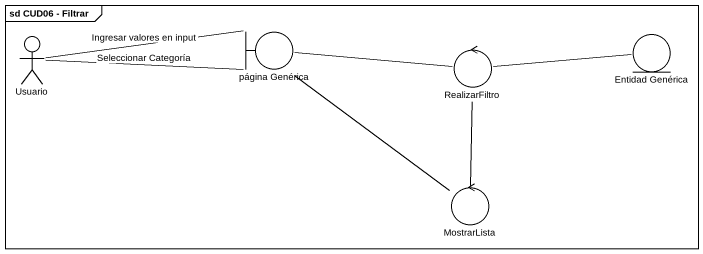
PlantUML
@startuml
mainframe sd CUD06 - Filtrar
actor Usuario
boundary "página Genérica" as página_Genérica
entity "Entidad Genérica" as Entidad_Genérica
control RealizarFiltro
control MostrarLista
Usuario -right- página_Genérica : Seleccionar Categoría
Usuario -right- página_Genérica : Ingresar valores en input
página_Genérica -right- RealizarFiltro
RealizarFiltro -right- Entidad_Genérica
RealizarFiltro -- MostrarLista
MostrarLista -up- página_Genérica
@enduml
